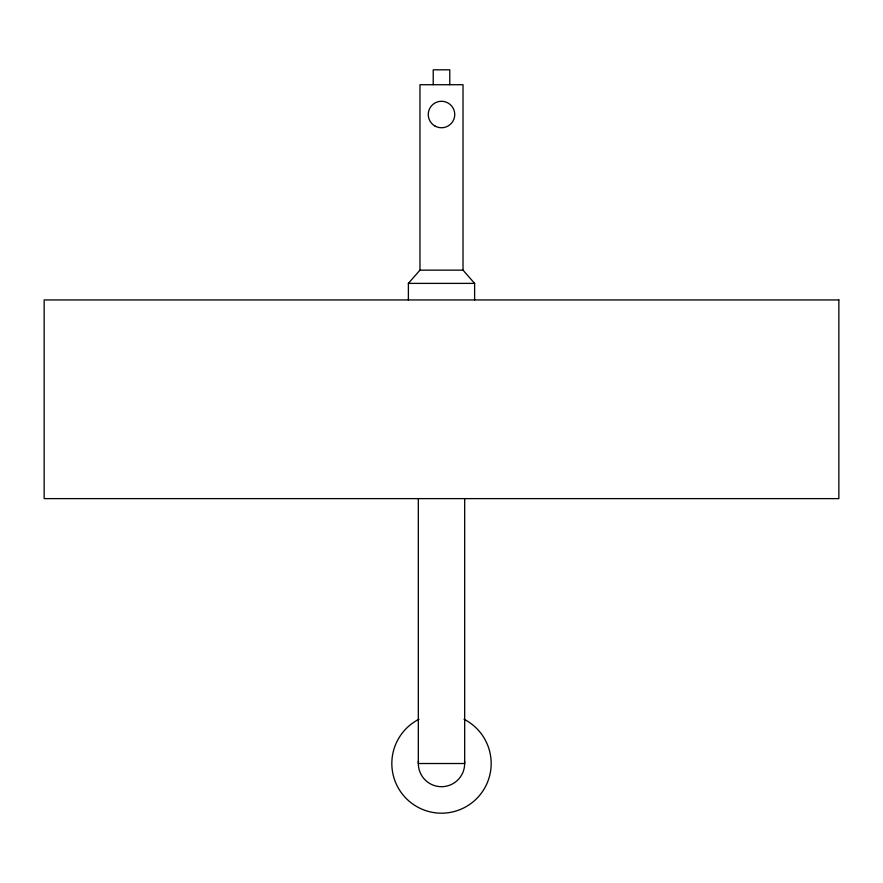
<?xml version="1.0" encoding="UTF-8"?>
<svg xmlns="http://www.w3.org/2000/svg" width="883" height="883" viewBox="0 0 883 883"><rect width="100%" height="100%" fill="white"/><g stroke="black" fill="none" stroke-linecap="round" stroke-linejoin="round"><path stroke-width="1.32" d="M408.387 299.944L408.387 283.388L419.977 270.143L419.977 84.713L463.023 84.713L463.023 270.143L474.613 283.388L474.613 299.944M419.977 270.143L463.023 270.143M408.387 283.388L474.613 283.388M464.679 498.619L464.679 763.519L418.321 763.519L418.321 498.619M449.778 84.713L449.778 69.812L433.222 69.812L433.222 84.713M464.005 719.237A49.669 49.669 0 0 1 480.109 794.766A49.669 49.669 0 0 1 402.891 794.766A49.669 49.669 0 0 1 418.995 719.237M464.524 760.881A23.179 23.179 0 0 1 441.5 786.698A23.179 23.179 0 0 1 418.476 760.881M838.85 299.944L44.15 299.944L44.15 498.619L838.85 498.619L838.85 299.944M434.877 125.982A13.245 13.245 0 0 0 454.745 114.514A13.245 13.245 0 0 0 434.877 103.046A13.245 13.245 0 0 0 434.877 125.982"/></g></svg>
